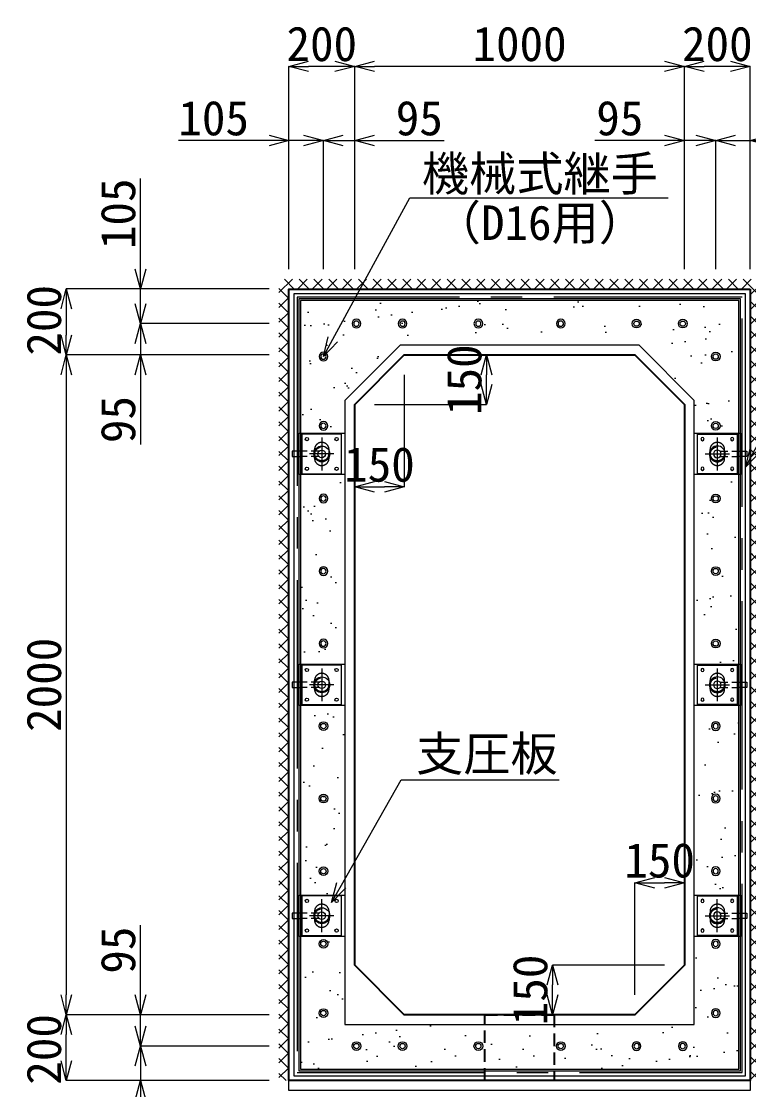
# Model space of a CAD drawing. Header units: millimetres. Extents: x 0 to 25230, y 0 to 17820.
# Drawn here: x 12638 to 14844, y 11462 to 14700 of the extents above; entities that cross this region are included whole.
import ezdxf
from ezdxf import colors
from ezdxf.entities.mleader import LeaderData, LeaderLine
from ezdxf.math import Vec2, Vec3

# ---------------------------------------------------------------- set-up
doc = ezdxf.new("R2010")
doc.units = ezdxf.units.MM
doc.header["$LTSCALE"] = 30
doc.header["$PDMODE"] = 3
doc.header["$PDSIZE"] = -2
doc.linetypes.add('CENTER2', pattern=[28.575, 19.05, -3.175, 3.175, -3.175])
doc.linetypes.add('HIDDEN2', pattern=[4.7625, 3.175, -1.5875])
for name, color, linetype, lineweight in [('0中心線', 7, 'CENTER2', 5), ('0寸法', 7, 'Continuous', 5), ('0文字', 41, 'Continuous', 5), ('1Pca-BOX', 3, 'Continuous', 25), ('1グラウトホール', 1, 'HIDDEN2', 25), ('1シース・トランペットシース', 4, 'HIDDEN2', 13), ('1打継ぎ処理', 8, 'Continuous', 9), ('2裏込充填工', 6, 'Continuous', 13), ('3PC定着具', 150, 'Continuous', 13), ('3ブチルゴム等', 173, 'Continuous', 13), ('3機械式継手', 220, 'Continuous', 13)]:
    doc.layers.add(name, color=color, linetype=linetype, lineweight=lineweight)
doc.styles.add('寸法文字', font='MS Gothic.ttf')
doc.dimstyles.new('1／30', dxfattribs={"dimscale": 30, "dimtxt": 3.5, "dimasz": 2, "dimexe": 0, "dimexo": 2, "dimgap": 0.5, "dimtad": 1, "dimdec": 0, "dimzin": 1, "dimdsep": 46, "dimtxsty": '寸法文字', "dimblk": 'OPEN30', "dimcen": 2.5, "dimclrd": 256, "dimclre": 256, "dimclrt": 256, "dimadec": 0, "dimazin": 0, "dimtfac": 1, "dimtdec": 0, "dimtmove": 0, "dimatfit": 3, "dimldrblk": 'OPEN30', "dimfxl": 1, "dimlwd": -1, "dimlwe": -1, "dimarcsym": 0})
pattern_1 = [(45, (-2e-12, -7533.78), (-22.45064, 22.45064), []), (135, (-2e-12, -7533.78), (-22.45064, -22.45064), [])]

# ---------------------------------------------------------------- blocks, each defined once
blk = doc.blocks.new('支圧板φ19.3')
at = {"layer": '3PC定着具', "linetype": 'HIDDEN2', "ltscale": 0.25}
for p, q in [((-8, 8.3), (-8, 60)), ((8, 8.3), (8, 60))]:
    blk.add_line(p, q, dxfattribs=at)
at = {"layer": '3PC定着具'}
blk.add_lwpolyline([(8, 60), (8, 90), (-8, 90), (-8, 60)], dxfattribs=at)
blk.add_lwpolyline([(60, -60), (60, 60), (-60, 60), (-60, -60)], close=True, dxfattribs=at)
for centre, radius in [((-45, 45), 5), ((45, 45), 5), ((0, 0), 24), ((0, 0), 11.5), ((-45, -45), 5), ((45, -45), 5)]:
    blk.add_circle(centre, radius, dxfattribs=at)
blk = doc.blocks.new('*U31')
at = {"layer": '3機械式継手', "ltscale": 0.8}
for radius in [13.2, 8]:
    blk.add_circle((0, 0), radius, dxfattribs=at)
blk = doc.blocks.new('_Open30')
at = {"color": 0, "linetype": 'ByBlock', "lineweight": -2}
for p, q in [((-1, 0.268), (0, 0)), ((0, 0), (-1, -0.268)), ((0, 0), (-1, 0))]:
    blk.add_line(p, q, dxfattribs=at)
blk = doc.blocks.new('*D32')
at = {"layer": '0寸法', "transparency": 16777216}
for p, q in [((13859.2, 13688.9), (14049.2, 13688.9)), ((14049.2, 13598.9), (14049.2, 13628.9)), ((13709.2, 13538.9), (14049.2, 13538.9))]:
    blk.add_line(p, q, dxfattribs=at)
at = {"layer": 'Defpoints', "color": 0, "transparency": 16777216}
for p in [(13799.2, 13688.9), (14049.2, 13688.9), (13649.2, 13538.9)]:
    blk.add_point(p, dxfattribs=at)
at = {"layer": '0寸法', "transparency": 16777216, "xscale": 60, "yscale": 60, "zscale": 60}
for p, rotation in [((14049.2, 13688.9), 90), ((14049.2, 13538.9), 270)]:
    blk.add_blockref('_Open30', p, dxfattribs=dict(at, rotation=rotation))
at = {"layer": '0寸法', "transparency": 16777216, "insert": (13981.7, 13613.9), "char_height": 105, "attachment_point": 5, "rotation": 90, "style": '寸法文字'}
blk.add_mtext('150', dxfattribs=at)
blk = doc.blocks.new('*D33')
at = {"layer": '0寸法', "transparency": 16777216}
for p, q in [((13799.2, 13628.9), (13799.2, 13288.9)), ((13649.2, 13478.9), (13649.2, 13288.9)), ((13709.2, 13288.9), (13739.2, 13288.9))]:
    blk.add_line(p, q, dxfattribs=at)
at = {"layer": 'Defpoints', "color": 0, "transparency": 16777216}
for p in [(13799.2, 13688.9), (13649.2, 13538.9), (13799.2, 13288.9)]:
    blk.add_point(p, dxfattribs=at)
at = {"layer": '0寸法', "transparency": 16777216, "xscale": 60, "yscale": 60, "zscale": 60, "rotation": 180}
blk.add_blockref('_Open30', (13649.2, 13288.9), dxfattribs=at)
at = {"layer": '0寸法', "transparency": 16777216, "xscale": 60, "yscale": 60, "zscale": 60}
blk.add_blockref('_Open30', (13799.2, 13288.9), dxfattribs=at)
at = {"layer": '0寸法', "transparency": 16777216, "insert": (13724.2, 13356.4), "char_height": 105, "attachment_point": 5, "style": '寸法文字'}
blk.add_mtext('150', dxfattribs=at)
blk = doc.blocks.new('*D34')
at = {"layer": '0寸法', "transparency": 16777216}
for p, q in [((14499.2, 11748.9), (14499.2, 12088.9)), ((14559.2, 12088.9), (14589.2, 12088.9)), ((14649.2, 11898.9), (14649.2, 12088.9))]:
    blk.add_line(p, q, dxfattribs=at)
at = {"layer": 'Defpoints', "color": 0, "transparency": 16777216}
for p in [(14649.2, 12088.9), (14649.2, 11838.9), (14499.2, 11688.9)]:
    blk.add_point(p, dxfattribs=at)
at = {"layer": '0寸法', "transparency": 16777216, "xscale": 60, "yscale": 60, "zscale": 60, "rotation": 180}
blk.add_blockref('_Open30', (14499.2, 12088.9), dxfattribs=at)
at = {"layer": '0寸法', "transparency": 16777216, "xscale": 60, "yscale": 60, "zscale": 60}
blk.add_blockref('_Open30', (14649.2, 12088.9), dxfattribs=at)
at = {"layer": '0寸法', "transparency": 16777216, "insert": (14574.2, 12156.4), "char_height": 105, "attachment_point": 5, "style": '寸法文字'}
blk.add_mtext('150', dxfattribs=at)
blk = doc.blocks.new('*D35')
at = {"layer": '0寸法', "transparency": 16777216}
for p, q in [((14589.2, 11838.9), (14249.2, 11838.9)), ((14249.2, 11748.9), (14249.2, 11778.9)), ((14439.2, 11688.9), (14249.2, 11688.9))]:
    blk.add_line(p, q, dxfattribs=at)
at = {"layer": 'Defpoints', "color": 0, "transparency": 16777216}
for p in [(14249.2, 11838.9), (14649.2, 11838.9), (14499.2, 11688.9)]:
    blk.add_point(p, dxfattribs=at)
at = {"layer": '0寸法', "transparency": 16777216, "xscale": 60, "yscale": 60, "zscale": 60}
for p, rotation in [((14249.2, 11838.9), 90), ((14249.2, 11688.9), 270)]:
    blk.add_blockref('_Open30', p, dxfattribs=dict(at, rotation=rotation))
at = {"layer": '0寸法', "transparency": 16777216, "insert": (14181.7, 11763.9), "char_height": 105, "attachment_point": 5, "rotation": 90, "style": '寸法文字'}
blk.add_mtext('150', dxfattribs=at)
blk = doc.blocks.new('*D36')
at = {"layer": '0寸法', "transparency": 16777216}
for p, q in [((13649.2, 13948.9), (13649.2, 14563.9)), ((14589.2, 14563.9), (13709.2, 14563.9)), ((14649.2, 13948.9), (14649.2, 14563.9))]:
    blk.add_line(p, q, dxfattribs=at)
at = {"layer": 'Defpoints', "color": 0, "transparency": 16777216}
for p in [(13649.2, 14563.9), (13649.2, 13888.9), (14649.2, 13888.9)]:
    blk.add_point(p, dxfattribs=at)
at = {"layer": '0寸法', "transparency": 16777216, "xscale": 60, "yscale": 60, "zscale": 60, "rotation": 180}
blk.add_blockref('_Open30', (13649.2, 14563.9), dxfattribs=at)
at = {"layer": '0寸法', "transparency": 16777216, "xscale": 60, "yscale": 60, "zscale": 60}
blk.add_blockref('_Open30', (14649.2, 14563.9), dxfattribs=at)
at = {"layer": '0寸法', "transparency": 16777216, "insert": (14149.2, 14631.4), "char_height": 105, "attachment_point": 5, "style": '寸法文字'}
blk.add_mtext('1000', dxfattribs=at)
blk = doc.blocks.new('*D37')
at = {"layer": '0寸法', "transparency": 16777216}
for p, q in [((13449.2, 13948.9), (13449.2, 14563.9)), ((13589.2, 14563.9), (13509.2, 14563.9)), ((13649.2, 13948.9), (13649.2, 14563.9))]:
    blk.add_line(p, q, dxfattribs=at)
at = {"layer": 'Defpoints', "color": 0, "transparency": 16777216}
for p in [(13449.2, 14563.9), (13449.2, 13888.9), (13649.2, 13888.9)]:
    blk.add_point(p, dxfattribs=at)
at = {"layer": '0寸法', "transparency": 16777216, "xscale": 60, "yscale": 60, "zscale": 60, "rotation": 180}
blk.add_blockref('_Open30', (13449.2, 14563.9), dxfattribs=at)
at = {"layer": '0寸法', "transparency": 16777216, "xscale": 60, "yscale": 60, "zscale": 60}
blk.add_blockref('_Open30', (13649.2, 14563.9), dxfattribs=at)
at = {"layer": '0寸法', "transparency": 16777216, "insert": (13549.2, 14631.4), "char_height": 105, "attachment_point": 5, "style": '寸法文字'}
blk.add_mtext('200', dxfattribs=at)
blk = doc.blocks.new('*D38')
at = {"layer": '0寸法', "transparency": 16777216}
for p, q in [((13389.2, 14338.9), (13114.5, 14338.9)), ((13449.2, 13948.9), (13449.2, 14338.9)), ((13554.2, 14338.9), (13449.2, 14338.9)), ((13554.2, 13948.9), (13554.2, 14338.9)), ((13614.2, 14338.9), (13674.2, 14338.9))]:
    blk.add_line(p, q, dxfattribs=at)
at = {"layer": 'Defpoints', "color": 0, "transparency": 16777216}
for p in [(13554.2, 14338.9), (13449.2, 13888.9), (13554.2, 13888.9)]:
    blk.add_point(p, dxfattribs=at)
at = {"layer": '0寸法', "transparency": 16777216, "xscale": 60, "yscale": 60, "zscale": 60}
blk.add_blockref('_Open30', (13449.2, 14338.9), dxfattribs=at)
at = {"layer": '0寸法', "transparency": 16777216, "xscale": 60, "yscale": 60, "zscale": 60, "rotation": 180}
blk.add_blockref('_Open30', (13554.2, 14338.9), dxfattribs=at)
at = {"layer": '0寸法', "transparency": 16777216, "insert": (13221.2, 14406.4), "char_height": 105, "attachment_point": 5, "style": '寸法文字'}
blk.add_mtext('105', dxfattribs=at)
blk = doc.blocks.new('*D39')
at = {"layer": '0寸法', "transparency": 16777216}
for p, q in [((13494.2, 14338.9), (13434.2, 14338.9)), ((13554.2, 13948.9), (13554.2, 14338.9)), ((13554.2, 14338.9), (13649.2, 14338.9)), ((13649.2, 13948.9), (13649.2, 14338.9)), ((13709.2, 14338.9), (13920.7, 14338.9))]:
    blk.add_line(p, q, dxfattribs=at)
at = {"layer": 'Defpoints', "color": 0, "transparency": 16777216}
for p in [(13649.2, 14338.9), (13554.2, 13888.9), (13649.2, 13888.9)]:
    blk.add_point(p, dxfattribs=at)
at = {"layer": '0寸法', "transparency": 16777216, "xscale": 60, "yscale": 60, "zscale": 60}
blk.add_blockref('_Open30', (13554.2, 14338.9), dxfattribs=at)
at = {"layer": '0寸法', "transparency": 16777216, "xscale": 60, "yscale": 60, "zscale": 60, "rotation": 180}
blk.add_blockref('_Open30', (13649.2, 14338.9), dxfattribs=at)
at = {"layer": '0寸法', "transparency": 16777216, "insert": (13845, 14406.4), "char_height": 105, "attachment_point": 5, "style": '寸法文字'}
blk.add_mtext('95', dxfattribs=at)
blk = doc.blocks.new('*D40')
at = {"layer": '0寸法', "transparency": 16777216}
for p, q in [((14649.2, 13948.9), (14649.2, 14563.9)), ((14789.2, 14563.9), (14709.2, 14563.9)), ((14849.2, 13948.9), (14849.2, 14563.9))]:
    blk.add_line(p, q, dxfattribs=at)
at = {"layer": 'Defpoints', "color": 0, "transparency": 16777216}
for p in [(14649.2, 14563.9), (14649.2, 13888.9), (14849.2, 13888.9)]:
    blk.add_point(p, dxfattribs=at)
at = {"layer": '0寸法', "transparency": 16777216, "xscale": 60, "yscale": 60, "zscale": 60, "rotation": 180}
blk.add_blockref('_Open30', (14649.2, 14563.9), dxfattribs=at)
at = {"layer": '0寸法', "transparency": 16777216, "xscale": 60, "yscale": 60, "zscale": 60}
blk.add_blockref('_Open30', (14849.2, 14563.9), dxfattribs=at)
at = {"layer": '0寸法', "transparency": 16777216, "insert": (14749.2, 14631.4), "char_height": 105, "attachment_point": 5, "style": '寸法文字'}
blk.add_mtext('200', dxfattribs=at)
blk = doc.blocks.new('*D41')
at = {"layer": '0寸法', "transparency": 16777216}
for p, q in [((14684.2, 14338.9), (14624.2, 14338.9)), ((14744.2, 13948.9), (14744.2, 14338.9)), ((14744.2, 14338.9), (14849.2, 14338.9)), ((14849.2, 13948.9), (14849.2, 14338.9)), ((14909.2, 14338.9), (15183.9, 14338.9))]:
    blk.add_line(p, q, dxfattribs=at)
at = {"layer": 'Defpoints', "color": 0, "transparency": 16777216}
for p in [(14744.2, 14338.9), (14744.2, 13888.9), (14849.2, 13888.9)]:
    blk.add_point(p, dxfattribs=at)
at = {"layer": '0寸法', "transparency": 16777216, "xscale": 60, "yscale": 60, "zscale": 60}
blk.add_blockref('_Open30', (14744.2, 14338.9), dxfattribs=at)
at = {"layer": '0寸法', "transparency": 16777216, "xscale": 60, "yscale": 60, "zscale": 60, "rotation": 180}
blk.add_blockref('_Open30', (14849.2, 14338.9), dxfattribs=at)
at = {"layer": '0寸法', "transparency": 16777216, "insert": (15077.2, 14406.4), "char_height": 105, "attachment_point": 5, "style": '寸法文字'}
blk.add_mtext('105', dxfattribs=at)
blk = doc.blocks.new('*D42')
at = {"layer": '0寸法', "transparency": 16777216}
for p, q in [((14589.2, 14338.9), (14377.7, 14338.9)), ((14649.2, 13948.9), (14649.2, 14338.9)), ((14744.2, 14338.9), (14649.2, 14338.9)), ((14744.2, 13948.9), (14744.2, 14338.9)), ((14804.2, 14338.9), (14864.2, 14338.9))]:
    blk.add_line(p, q, dxfattribs=at)
at = {"layer": 'Defpoints', "color": 0, "transparency": 16777216}
for p in [(14649.2, 14338.9), (14649.2, 13888.9), (14744.2, 13888.9)]:
    blk.add_point(p, dxfattribs=at)
at = {"layer": '0寸法', "transparency": 16777216, "xscale": 60, "yscale": 60, "zscale": 60}
blk.add_blockref('_Open30', (14649.2, 14338.9), dxfattribs=at)
at = {"layer": '0寸法', "transparency": 16777216, "xscale": 60, "yscale": 60, "zscale": 60, "rotation": 180}
blk.add_blockref('_Open30', (14744.2, 14338.9), dxfattribs=at)
at = {"layer": '0寸法', "transparency": 16777216, "insert": (14453.4, 14406.4), "char_height": 105, "attachment_point": 5, "style": '寸法文字'}
blk.add_mtext('95', dxfattribs=at)
blk = doc.blocks.new('*D43')
at = {"layer": '0寸法', "transparency": 16777216}
for p, q in [((13389.2, 13888.9), (12774.2, 13888.9)), ((12774.2, 13828.9), (12774.2, 13748.9)), ((13389.2, 13688.9), (12774.2, 13688.9))]:
    blk.add_line(p, q, dxfattribs=at)
at = {"layer": 'Defpoints', "color": 0, "transparency": 16777216}
for p in [(13449.2, 13888.9), (12774.2, 13688.9), (13449.2, 13688.9)]:
    blk.add_point(p, dxfattribs=at)
at = {"layer": '0寸法', "transparency": 16777216, "xscale": 60, "yscale": 60, "zscale": 60}
for p, rotation in [((12774.2, 13888.9), 90), ((12774.2, 13688.9), 270)]:
    blk.add_blockref('_Open30', p, dxfattribs=dict(at, rotation=rotation))
at = {"layer": '0寸法', "transparency": 16777216, "insert": (12706.7, 13794), "char_height": 105, "attachment_point": 5, "rotation": 90, "style": '寸法文字'}
blk.add_mtext('200', dxfattribs=at)
blk = doc.blocks.new('*D44')
at = {"layer": '0寸法', "transparency": 16777216}
for p, q in [((13389.2, 13688.9), (12774.2, 13688.9)), ((12774.2, 13628.9), (12774.2, 11748.9)), ((13389.2, 11688.9), (12774.2, 11688.9))]:
    blk.add_line(p, q, dxfattribs=at)
at = {"layer": 'Defpoints', "color": 0, "transparency": 16777216}
for p in [(13449.2, 13688.9), (12774.2, 11688.9), (13449.2, 11688.9)]:
    blk.add_point(p, dxfattribs=at)
at = {"layer": '0寸法', "transparency": 16777216, "xscale": 60, "yscale": 60, "zscale": 60}
for p, rotation in [((12774.2, 13688.9), 90), ((12774.2, 11688.9), 270)]:
    blk.add_blockref('_Open30', p, dxfattribs=dict(at, rotation=rotation))
at = {"layer": '0寸法', "transparency": 16777216, "insert": (12706.7, 12688.9), "char_height": 105, "attachment_point": 5, "rotation": 90, "style": '寸法文字'}
blk.add_mtext('2000', dxfattribs=at)
blk = doc.blocks.new('*D45')
at = {"layer": '0寸法', "transparency": 16777216}
for p, q in [((12999.2, 13948.9), (12999.2, 14223.5)), ((13389.2, 13888.9), (12999.2, 13888.9)), ((12999.2, 13783.9), (12999.2, 13888.9)), ((13389.2, 13783.9), (12999.2, 13783.9)), ((12999.2, 13723.9), (12999.2, 13663.9))]:
    blk.add_line(p, q, dxfattribs=at)
at = {"layer": 'Defpoints', "color": 0, "transparency": 16777216}
for p in [(13449.2, 13888.9), (12999.2, 13783.9), (13449.2, 13783.9)]:
    blk.add_point(p, dxfattribs=at)
at = {"layer": '0寸法', "transparency": 16777216, "xscale": 60, "yscale": 60, "zscale": 60}
for p, rotation in [((12999.2, 13888.9), 270), ((12999.2, 13783.9), 90)]:
    blk.add_blockref('_Open30', p, dxfattribs=dict(at, rotation=rotation))
at = {"layer": '0寸法', "transparency": 16777216, "insert": (12931.7, 14116.9), "char_height": 105, "attachment_point": 5, "rotation": 90, "style": '寸法文字'}
blk.add_mtext('105', dxfattribs=at)
blk = doc.blocks.new('*D46')
at = {"layer": '0寸法', "transparency": 16777216}
for p, q in [((12999.2, 13843.9), (12999.2, 13903.9)), ((13389.2, 13783.9), (12999.2, 13783.9)), ((12999.2, 13783.9), (12999.2, 13688.9)), ((13389.2, 13688.9), (12999.2, 13688.9)), ((12999.2, 13628.9), (12999.2, 13417.3))]:
    blk.add_line(p, q, dxfattribs=at)
at = {"layer": 'Defpoints', "color": 0, "transparency": 16777216}
for p in [(13449.2, 13783.9), (12999.2, 13688.9), (13449.2, 13688.9)]:
    blk.add_point(p, dxfattribs=at)
at = {"layer": '0寸法', "transparency": 16777216, "xscale": 60, "yscale": 60, "zscale": 60}
for p, rotation in [((12999.2, 13783.9), 270), ((12999.2, 13688.9), 90)]:
    blk.add_blockref('_Open30', p, dxfattribs=dict(at, rotation=rotation))
at = {"layer": '0寸法', "transparency": 16777216, "insert": (12931.7, 13493.1), "char_height": 105, "attachment_point": 5, "rotation": 90, "style": '寸法文字'}
blk.add_mtext('95', dxfattribs=at)
blk = doc.blocks.new('*D47')
at = {"layer": '0寸法', "transparency": 16777216}
for p, q in [((13389.2, 11688.9), (12774.2, 11688.9)), ((12774.2, 11548.9), (12774.2, 11628.9)), ((13389.2, 11488.9), (12774.2, 11488.9))]:
    blk.add_line(p, q, dxfattribs=at)
at = {"layer": 'Defpoints', "color": 0, "transparency": 16777216}
for p in [(12774.2, 11688.9), (13449.2, 11688.9), (13449.2, 11488.9)]:
    blk.add_point(p, dxfattribs=at)
at = {"layer": '0寸法', "transparency": 16777216, "xscale": 60, "yscale": 60, "zscale": 60}
for p, rotation in [((12774.2, 11688.9), 90), ((12774.2, 11488.9), 270)]:
    blk.add_blockref('_Open30', p, dxfattribs=dict(at, rotation=rotation))
at = {"layer": '0寸法', "transparency": 16777216, "insert": (12706.7, 11583.7), "char_height": 105, "attachment_point": 5, "rotation": 90, "style": '寸法文字'}
blk.add_mtext('200', dxfattribs=at)
blk = doc.blocks.new('*D48')
at = {"layer": '0寸法', "transparency": 16777216}
for p, q in [((12999.2, 11653.9), (12999.2, 11713.9)), ((13389.2, 11593.9), (12999.2, 11593.9)), ((12999.2, 11593.9), (12999.2, 11488.9)), ((13389.2, 11488.9), (12999.2, 11488.9)), ((12999.2, 11428.9), (12999.2, 11154.2))]:
    blk.add_line(p, q, dxfattribs=at)
at = {"layer": 'Defpoints', "color": 0, "transparency": 16777216}
for p in [(12999.2, 11593.9), (13449.2, 11593.9), (13449.2, 11488.9)]:
    blk.add_point(p, dxfattribs=at)
at = {"layer": '0寸法', "transparency": 16777216, "xscale": 60, "yscale": 60, "zscale": 60}
for p, rotation in [((12999.2, 11593.9), 270), ((12999.2, 11488.9), 90)]:
    blk.add_blockref('_Open30', p, dxfattribs=dict(at, rotation=rotation))
at = {"layer": '0寸法', "transparency": 16777216, "insert": (12931.7, 11260.8), "char_height": 105, "attachment_point": 5, "rotation": 90, "style": '寸法文字'}
blk.add_mtext('105', dxfattribs=at)
blk = doc.blocks.new('*D49')
at = {"layer": '0寸法', "transparency": 16777216}
for p, q in [((12999.2, 11748.9), (12999.2, 11960.4)), ((13389.2, 11688.9), (12999.2, 11688.9)), ((12999.2, 11593.9), (12999.2, 11688.9)), ((13389.2, 11593.9), (12999.2, 11593.9)), ((12999.2, 11533.9), (12999.2, 11473.9))]:
    blk.add_line(p, q, dxfattribs=at)
at = {"layer": 'Defpoints', "color": 0, "transparency": 16777216}
for p in [(12999.2, 11688.9), (13449.2, 11688.9), (13449.2, 11593.9)]:
    blk.add_point(p, dxfattribs=at)
at = {"layer": '0寸法', "transparency": 16777216, "xscale": 60, "yscale": 60, "zscale": 60}
for p, rotation in [((12999.2, 11688.9), 270), ((12999.2, 11593.9), 90)]:
    blk.add_blockref('_Open30', p, dxfattribs=dict(at, rotation=rotation))
at = {"layer": '0寸法', "transparency": 16777216, "insert": (12931.7, 11884.6), "char_height": 105, "attachment_point": 5, "rotation": 90, "style": '寸法文字'}
blk.add_mtext('95', dxfattribs=at)

msp = doc.modelspace()

# ---------------------------------------------------------------- hatches: boundary and pattern name
at = {"layer": '1打継ぎ処理', "ltscale": 30}
h = msp.add_hatch(dxfattribs=at)
h.set_pattern_fill('ANSI37', color=256, scale=10)
h.set_pattern_definition(pattern_1)
h.paths.add_polyline_path([(14879.2, 13918.86), (13734.5, 13918.86), (13716.66, 13888.86), (14849.2, 13888.86), (14849.2, 13071), (14863.44, 13096.51), (14879.2, 13124.76)], flags=17)
h.paths.add_polyline_path([(13734.5, 13918.86), (13419.2, 13918.86), (13419.2, 11488.86), (13449.2, 11488.86), (13449.2, 13888.86), (13716.66, 13888.86)])
h.paths.add_polyline_path([(14879.2, 13918.86), (13734.5, 13918.86), (13716.66, 13888.86), (14849.2, 13888.86), (14849.2, 13071), (14849.2, 11488.86), (14879.2, 11488.86)])
h = msp.add_hatch(dxfattribs=at)
h.set_pattern_fill('ANSI37', color=256, scale=10)
h.set_pattern_definition(pattern_1)
h.paths.add_polyline_path([(14879.2, 13918.86), (13734.5, 13918.86), (13716.66, 13888.86), (14849.2, 13888.86), (14849.2, 13071), (14863.44, 13096.51), (14879.2, 13124.76)])
h = msp.add_hatch(dxfattribs=at)
h.set_pattern_fill('AR-SAND', color=256, scale=3, style=0)
h.set_pattern_definition([(37.5, (-2e-12, -7533.78), (-4.8001, 146.82397), [0, -115.824, 0, -129.54, 0, -123.825]), (7.5, (-2e-12, -7533.78), (134.857, 215.0475), [0, -62.484, 0, -104.394, 0, -40.005]), (327.5, (-93.73, -7533.78), (237.2977, 0.43116), [0, -38.1, 0, -137.16, 0, -179.07]), (317.5, (-93.73, -7533.78), (229.067, 66.8788), [0, -19.05, 0, -89.916, 0, -102.87])])
h.paths.add_polyline_path([(14814.2, 13853.86), (13484.2, 13853.86), (13484.2, 13451.36), (13619.2, 13451.36), (13619.2, 13551.28), (13786.78, 13718.86), (14511.63, 13718.86), (14679.2, 13551.28), (14679.2, 13451.36), (14814.2, 13451.36)])
h.paths.add_polyline_path([(14730.95, 13683.86, -1), (14757.45, 13683.86, -1)], flags=16)
h.paths.add_polyline_path([(14736.2, 13683.86, -1), (14752.2, 13683.86, -1)], flags=0)
h.paths.add_polyline_path([(14630.95, 13783.86, -1), (14657.45, 13783.86, -1)], flags=16)
h.paths.add_polyline_path([(14636.2, 13783.86, -1), (14652.2, 13783.86, -1)], flags=0)
h.paths.add_polyline_path([(14757.45, 13473.86, -1), (14730.95, 13473.86, -1)], flags=16)
h.paths.add_polyline_path([(14752.2, 13473.86, -1), (14736.2, 13473.86, -1)], flags=0)
h.paths.add_polyline_path([(14490.95, 13783.86, -1), (14517.45, 13783.86, -1)], flags=16)
h.paths.add_polyline_path([(14496.2, 13783.86, -1), (14512.2, 13783.86, -1)], flags=0)
h.paths.add_polyline_path([(14260.95, 13783.86, -1), (14287.45, 13783.86, -1)], flags=16)
h.paths.add_polyline_path([(14266.2, 13783.86, -1), (14282.2, 13783.86, -1)], flags=0)
h.paths.add_polyline_path([(14010.95, 13783.86, -1), (14037.45, 13783.86, -1)], flags=16)
h.paths.add_polyline_path([(14016.2, 13783.86, -1), (14032.2, 13783.86, -1)], flags=0)
h.paths.add_polyline_path([(13780.95, 13783.86, -1), (13807.45, 13783.86, -1)], flags=16)
h.paths.add_polyline_path([(13786.2, 13783.86, -1), (13802.2, 13783.86, -1)], flags=0)
h.paths.add_polyline_path([(13640.95, 13783.86, -1), (13667.45, 13783.86, -1)], flags=16)
h.paths.add_polyline_path([(13646.2, 13783.86, -1), (13662.2, 13783.86, -1)], flags=0)
h.paths.add_polyline_path([(13540.95, 13683.86, -1), (13567.45, 13683.86, -1)], flags=16)
h.paths.add_polyline_path([(13546.2, 13683.86, -1), (13562.2, 13683.86, -1)], flags=0)
h.paths.add_polyline_path([(13567.45, 13473.86, -1), (13540.95, 13473.86, -1)], flags=16)
h.paths.add_polyline_path([(13546.2, 13473.86, -1), (13562.2, 13473.86, -1)], flags=0)
h.paths.add_polyline_path([(14814.2, 13326.36), (14679.2, 13326.36), (14679.2, 12751.36), (14814.2, 12751.36)])
h.paths.add_polyline_path([(14730.95, 13253.86, -1), (14757.45, 13253.86, -1)], flags=16)
h.paths.add_polyline_path([(14736.2, 13253.86, -1), (14752.2, 13253.86, -1)], flags=0)
h.paths.add_polyline_path([(14757.45, 13033.86, -1), (14730.95, 13033.86, -1)], flags=16)
h.paths.add_polyline_path([(14752.2, 13033.86, -1), (14736.2, 13033.86, -1)], flags=0)
h.paths.add_polyline_path([(14757.45, 12813.86, -1), (14730.95, 12813.86, -1)], flags=16)
h.paths.add_polyline_path([(14752.2, 12813.86, -1), (14736.2, 12813.86, -1)], flags=0)
h.paths.add_polyline_path([(13619.2, 13326.36), (13484.2, 13326.36), (13484.2, 12751.36), (13619.2, 12751.36)])
h.paths.add_polyline_path([(13567.45, 13033.86, -1), (13540.95, 13033.86, -1)], flags=16)
h.paths.add_polyline_path([(13562.2, 13033.86, -1), (13546.2, 13033.86, -1)], flags=0)
h.paths.add_polyline_path([(13540.95, 13253.86, -1), (13567.45, 13253.86, -1)], flags=16)
h.paths.add_polyline_path([(13546.2, 13253.86, -1), (13562.2, 13253.86, -1)], flags=0)
h.paths.add_polyline_path([(13567.45, 12813.86, -1), (13540.95, 12813.86, -1)], flags=16)
h.paths.add_polyline_path([(13562.2, 12813.86, -1), (13546.2, 12813.86, -1)], flags=0)
h.paths.add_polyline_path([(13619.2, 12626.36), (13484.2, 12626.36), (13484.2, 12051.36), (13619.2, 12051.36)])
h.paths.add_polyline_path([(13540.95, 12563.86, -1), (13567.45, 12563.86, -1)], flags=16)
h.paths.add_polyline_path([(13546.2, 12563.86, -1), (13562.2, 12563.86, -1)], flags=0)
h.paths.add_polyline_path([(13567.45, 12343.86, -1), (13540.95, 12343.86, -1)], flags=16)
h.paths.add_polyline_path([(13562.2, 12343.86, -1), (13546.2, 12343.86, -1)], flags=0)
h.paths.add_polyline_path([(13567.45, 12123.86, -1), (13540.95, 12123.86, -1)], flags=16)
h.paths.add_polyline_path([(13562.2, 12123.86, -1), (13546.2, 12123.86, -1)], flags=0)
h.paths.add_polyline_path([(14814.2, 12626.36), (14679.2, 12626.36), (14679.2, 12051.36), (14814.2, 12051.36)])
h.paths.add_polyline_path([(14757.45, 12343.86, -1), (14730.95, 12343.86, -1)], flags=16)
h.paths.add_polyline_path([(14752.2, 12343.86, -1), (14736.2, 12343.86, -1)], flags=0)
h.paths.add_polyline_path([(14730.95, 12563.86, -1), (14757.45, 12563.86, -1)], flags=16)
h.paths.add_polyline_path([(14736.2, 12563.86, -1), (14752.2, 12563.86, -1)], flags=0)
h.paths.add_polyline_path([(14757.45, 12123.86, -1), (14730.95, 12123.86, -1)], flags=16)
h.paths.add_polyline_path([(14752.2, 12123.86, -1), (14736.2, 12123.86, -1)], flags=0)
h.paths.add_polyline_path([(14814.2, 11926.36), (14679.2, 11926.36), (14679.2, 11658.86), (13619.2, 11658.86), (13619.2, 11926.36), (13484.2, 11926.36), (13484.2, 11523.86), (14814.2, 11523.86)])
h.paths.add_polyline_path([(14730.95, 11903.86, -1), (14757.45, 11903.86, -1)], flags=16)
h.paths.add_polyline_path([(14736.2, 11903.86, -1), (14752.2, 11903.86, -1)], flags=0)
h.paths.add_polyline_path([(14757.45, 11693.86, -1), (14730.95, 11693.86, -1)], flags=16)
h.paths.add_polyline_path([(14752.2, 11693.86, -1), (14736.2, 11693.86, -1)], flags=0)
h.paths.add_polyline_path([(14657.45, 11593.86, -1), (14630.95, 11593.86, -1)], flags=16)
h.paths.add_polyline_path([(14652.2, 11593.86, -1), (14636.2, 11593.86, -1)], flags=0)
h.paths.add_polyline_path([(14517.45, 11593.86, -1), (14490.95, 11593.86, -1)], flags=16)
h.paths.add_polyline_path([(14512.2, 11593.86, -1), (14496.2, 11593.86, -1)], flags=0)
h.paths.add_polyline_path([(14287.45, 11593.86, -1), (14260.95, 11593.86, -1)], flags=16)
h.paths.add_polyline_path([(14282.2, 11593.86, -1), (14266.2, 11593.86, -1)], flags=0)
h.paths.add_polyline_path([(14037.45, 11593.86, -1), (14010.95, 11593.86, -1)], flags=16)
h.paths.add_polyline_path([(14032.2, 11593.86, -1), (14016.2, 11593.86, -1)], flags=0)
h.paths.add_polyline_path([(13807.45, 11593.86, -1), (13780.95, 11593.86, -1)], flags=16)
h.paths.add_polyline_path([(13802.2, 11593.86, -1), (13786.2, 11593.86, -1)], flags=0)
h.paths.add_polyline_path([(13667.45, 11593.86, -1), (13640.95, 11593.86, -1)], flags=16)
h.paths.add_polyline_path([(13662.2, 11593.86, -1), (13646.2, 11593.86, -1)], flags=0)
h.paths.add_polyline_path([(13540.95, 11903.86, -1), (13567.45, 11903.86, -1)], flags=16)
h.paths.add_polyline_path([(13540.95, 11693.86, -1), (13567.45, 11693.86, -1)], flags=16)
h.paths.add_polyline_path([(13546.2, 11903.86, -1), (13562.2, 11903.86, -1)], flags=0)
h.paths.add_polyline_path([(13546.2, 11693.86, -1), (13562.2, 11693.86, -1)], flags=0)

# ---------------------------------------------------------------- linework, layer by layer
at = {"layer": '0中心線', "lineweight": 9}
for p, q in [((13549.2, 13438.86), (13549.2, 13338.86)), ((14749.2, 13438.86), (14749.2, 13338.86)), ((13586.2, 13388.86), (13512.2, 13388.86)), ((14712.2, 13388.86), (14786.2, 13388.86)), ((13549.2, 12738.86), (13549.2, 12638.86)), ((14749.2, 12738.86), (14749.2, 12638.86)), ((13586.2, 12688.86), (13512.2, 12688.86)), ((14712.2, 12688.86), (14786.2, 12688.86)), ((13549.2, 11938.86), (13549.2, 12038.86)), ((14749.2, 11938.86), (14749.2, 12038.86)), ((13586.2, 11988.86), (13512.2, 11988.86)), ((14712.2, 11988.86), (14786.2, 11988.86))]:
    msp.add_line(p, q, dxfattribs=at)
at = {"layer": '0中心線'}
msp.add_lwpolyline([(13474.2, 11513.86), (14824.2, 11513.86), (14824.2, 13863.86), (13474.2, 13863.86)], close=True, dxfattribs=at)
at = {"layer": '1Pca-BOX'}
for points in [[(14849.2, 13888.86), (14849.2, 11488.86), (13449.2, 11488.86), (13449.2, 13888.86)], [(14649.2, 13538.86), (14649.2, 11838.86), (14499.2, 11688.86), (13799.2, 11688.86), (13649.2, 11838.86), (13649.2, 13538.86), (13799.2, 13688.86), (14499.2, 13688.86)]]:
    msp.add_lwpolyline(points, close=True, dxfattribs=at)
at = {"layer": '1グラウトホール', "ltscale": 0.4}
msp.add_lwpolyline([(14044.2, 11688.86), (14254.2, 11688.86), (14254.2, 11488.86), (14044.2, 11488.86)], close=True, dxfattribs=at)
at = {"layer": '1シース・トランペットシース', "lineweight": 9}
for p, q in [((13527.2, 13375.86), (13527.2, 13401.86)), ((13571.2, 13375.86), (13571.2, 13401.86)), ((14727.2, 13375.86), (14727.2, 13401.86)), ((14771.2, 13375.86), (14771.2, 13401.86)), ((13527.2, 12675.86), (13527.2, 12701.86)), ((13571.2, 12675.86), (13571.2, 12701.86)), ((14727.2, 12675.86), (14727.2, 12701.86)), ((14771.2, 12675.86), (14771.2, 12701.86)), ((13527.2, 12001.86), (13527.2, 11975.86)), ((13571.2, 12001.86), (13571.2, 11975.86)), ((14727.2, 12001.86), (14727.2, 11975.86)), ((14771.2, 12001.86), (14771.2, 11975.86))]:
    msp.add_line(p, q, dxfattribs=at)
for centre in [(13549.2, 13388.86), (14749.2, 13388.86), (13549.2, 12688.86), (14749.2, 12688.86), (13549.2, 11988.86), (14749.2, 11988.86)]:
    msp.add_circle(centre, 21, dxfattribs=at)
for centre, start, end in [((13549.2, 13401.86), 0, 180), ((14749.2, 13401.86), 0, 180), ((13549.2, 13375.86), 180, 0), ((14749.2, 13375.86), 180, 0), ((13549.2, 12701.86), 0, 180), ((14749.2, 12701.86), 0, 180), ((13549.2, 12675.86), 180, 0), ((14749.2, 12675.86), 180, 0), ((13549.2, 12001.86), 0, 180), ((14749.2, 12001.86), 0, 180), ((13549.2, 11975.86), 180, 0), ((14749.2, 11975.86), 180, 0)]:
    msp.add_arc(centre, 22, start, end, dxfattribs=at)
at = {"layer": '1打継ぎ処理'}
for points in [[(13479.2, 11518.86), (14819.2, 11518.86), (14819.2, 13858.86), (13479.2, 13858.86)], [(14679.2, 13551.28), (14511.63, 13718.86), (13786.78, 13718.86), (13619.2, 13551.28), (13619.2, 11658.86), (14679.2, 11658.86)], [(13479.2, 13451.36), (13619.2, 13451.36), (13619.2, 13326.36), (13479.2, 13326.36)], [(14679.2, 13451.36), (14819.2, 13451.36), (14819.2, 13326.36), (14679.2, 13326.36)], [(13479.2, 12751.36), (13619.2, 12751.36), (13619.2, 12626.36), (13479.2, 12626.36)], [(14679.2, 12751.36), (14819.2, 12751.36), (14819.2, 12626.36), (14679.2, 12626.36)], [(13479.2, 12051.36), (13619.2, 12051.36), (13619.2, 11926.36), (13479.2, 11926.36)], [(14679.2, 12051.36), (14819.2, 12051.36), (14819.2, 11926.36), (14679.2, 11926.36)]]:
    msp.add_lwpolyline(points, close=True, dxfattribs=at)
at = {"layer": '2裏込充填工'}
msp.add_lwpolyline([(13449.2, 11458.86), (13449.2, 11488.86), (14849.2, 11488.86), (14849.2, 11458.86)], close=True, dxfattribs=at)
at = {"layer": '3ブチルゴム等'}
for points in [[(13464.2, 11503.86), (14834.2, 11503.86), (14834.2, 13873.86), (13464.2, 13873.86)], [(13484.2, 11523.86), (14814.2, 11523.86), (14814.2, 13853.86), (13484.2, 13853.86)]]:
    msp.add_lwpolyline(points, close=True, dxfattribs=at)

# ---------------------------------------------------------------- block references
at = {"layer": '3PC定着具', "rotation": 90}
for p in [(13549.2, 13388.86), (13549.2, 12688.86), (13549.2, 11988.86)]:
    msp.add_blockref('支圧板φ19.3', p, dxfattribs=at)
at = {"layer": '3PC定着具', "xscale": -1, "rotation": 270}
for p in [(14749.2, 13388.86), (14749.2, 12688.86), (14749.2, 11988.86)]:
    msp.add_blockref('支圧板φ19.3', p, dxfattribs=at)
at = {"layer": '3機械式継手', "xscale": -1, "rotation": 180}
for p in [(13654.2, 13783.86), (13794.2, 13783.86), (14024.2, 13783.86), (14274.2, 13783.86), (13554.2, 13683.86), (13554.2, 13473.86), (13554.2, 13253.86), (13554.2, 13033.86), (13554.2, 12813.86)]:
    msp.add_blockref('*U31', p, dxfattribs=at)
at = {"layer": '3機械式継手', "rotation": 180}
for p in [(14504.2, 13783.86), (14644.2, 13783.86), (14744.2, 13683.86), (14744.2, 13473.86), (14744.2, 13253.86), (14744.2, 13033.86), (14744.2, 12813.86)]:
    msp.add_blockref('*U31', p, dxfattribs=at)
at = {"layer": '3機械式継手'}
for p in [(13554.2, 12563.86), (13554.2, 12343.86), (13554.2, 12123.86), (13554.2, 11903.86), (13554.2, 11693.86), (13654.2, 11593.86), (13794.2, 11593.86), (14024.2, 11593.86), (14274.2, 11593.86)]:
    msp.add_blockref('*U31', p, dxfattribs=at)
at = {"layer": '3機械式継手', "xscale": -1}
for p in [(14744.2, 12563.86), (14744.2, 12343.86), (14744.2, 12123.86), (14744.2, 11903.86), (14744.2, 11693.86), (14504.2, 11593.86), (14644.2, 11593.86)]:
    msp.add_blockref('*U31', p, dxfattribs=at)

# ---------------------------------------------------------------- dimensions: what is measured, and where the dimension line sits
at = {"layer": '0寸法'}
for base, p1, p2, picture, middle in [((13449.2, 14563.86), (13649.2, 13888.86), (13449.2, 13888.86), '*D37', (13549.2, 14563.86)), ((14649.2, 14563.86), (14849.2, 13888.86), (14649.2, 13888.86), '*D40', (14749.2, 14563.86)), ((13554.2, 14338.86), (13449.2, 13888.86), (13554.2, 13888.86), '*D38', (13221.2, 14338.86)), ((14744.2, 14338.86), (14849.2, 13888.86), (14744.2, 13888.86), '*D41', (15077.21, 14338.86)), ((13799.2, 13288.86), (13649.2, 13538.86), (13799.2, 13688.86), '*D33', (13724.2, 13288.86)), ((14649.2, 12088.86), (14499.2, 11688.86), (14649.2, 11838.86), '*D34', (14574.2, 12088.86))]:
    dim = msp.add_linear_dim(base=base, p1=p1, p2=p2, dimstyle='1／30', dxfattribs=at)
    dim.commit()
    dim.dimension.update_dxf_attribs({"geometry": picture, "text_midpoint": middle, "dimtype": 160})
for base, p1, p2, picture, middle in [((13649.2, 14563.86), (14649.2, 13888.86), (13649.2, 13888.86), '*D36', (14149.2, 14631.36)), ((13649.2, 14338.86), (13554.2, 13888.86), (13649.2, 13888.86), '*D39', (13844.97, 14406.36)), ((14649.2, 14338.86), (14744.2, 13888.86), (14649.2, 13888.86), '*D42', (14453.44, 14406.36))]:
    dim = msp.add_linear_dim(base=base, p1=p1, p2=p2, dimstyle='1／30', dxfattribs=at)
    dim.commit()
    dim.dimension.update_dxf_attribs({"geometry": picture, "text_midpoint": middle})
for base, p1, p2, angle, picture, middle in [((12999.2, 13783.86), (13449.2, 13888.86), (13449.2, 13783.86), 90, '*D45', (12999.2, 14116.86)), ((14049.2, 13688.86), (13649.2, 13538.86), (13799.2, 13688.86), 90, '*D32', (14049.2, 13613.86)), ((14249.2, 11838.86), (14499.2, 11688.86), (14649.2, 11838.86), 90, '*D35', (14249.2, 11763.86)), ((12999.2, 11593.86), (13449.2, 11488.86), (13449.2, 11593.86), 270, '*D48', (12999.2, 11260.85))]:
    dim = msp.add_linear_dim(base=base, p1=p1, p2=p2, angle=angle, dimstyle='1／30', dxfattribs=at)
    dim.commit()
    dim.dimension.update_dxf_attribs({"geometry": picture, "text_midpoint": middle, "dimtype": 160})
for base, p1, p2, angle, picture, middle in [((12774.2, 13688.86), (13449.2, 13888.86), (13449.2, 13688.86), 90, '*D43', (12706.7, 13793.98)), ((12774.2, 11688.86), (13449.2, 11488.86), (13449.2, 11688.86), 270, '*D47', (12706.7, 11583.73))]:
    dim = msp.add_linear_dim(base=base, p1=p1, p2=p2, angle=angle, dimstyle='1／30', override={"dimtmove": 2}, dxfattribs=at)
    dim.commit()
    dim.dimension.update_dxf_attribs({"geometry": picture, "text_midpoint": middle, "dimtype": 160})
for base, p1, p2, angle, picture, middle in [((12999.2, 13688.86), (13449.2, 13783.86), (13449.2, 13688.86), 90, '*D46', (12931.7, 13493.1)), ((12774.2, 11688.86), (13449.2, 13688.86), (13449.2, 11688.86), 90, '*D44', (12706.7, 12688.86)), ((12999.2, 11688.86), (13449.2, 11593.86), (13449.2, 11688.86), 270, '*D49', (12931.7, 11884.62))]:
    dim = msp.add_linear_dim(base=base, p1=p1, p2=p2, angle=angle, dimstyle='1／30', dxfattribs=at)
    dim.commit()
    dim.dimension.update_dxf_attribs({"geometry": picture, "text_midpoint": middle})

# ---------------------------------------------------------------- leaders
at = {"layer": '0文字'}
ml = msp.add_multileader_mtext('Standard', dxfattribs=at)
ml.set_content('機械式継手\\P（D16用）', color=256, style='寸法文字')
ml.set_leader_properties(color=256, linetype='ByLayer', lineweight=-1)
ml.set_arrow_properties(name='OPEN30')
ml.build(insert=Vec2(0, 0))
ml.multileader.update_dxf_attribs({"text_left_attachment_type": 6, "text_right_attachment_type": 5, "dogleg_length": 0, "arrow_head_size": 60, "scale": 30})
ctx = ml.context
ctx.base_point, ctx.scale, ctx.char_height, ctx.arrow_head_size, ctx.landing_gap_size, ctx.plane_origin = Vec3(13816.62, 14165.19), 30, 105, 60, 60, Vec3(13572.57, 13732.34)
ctx.left_attachment, ctx.right_attachment, ctx.text_align_type = 6, 5, 1
notes = []
notes.append((ctx, [(0, (1, 1, 0), (13816.62, 14165.19), (1, 0), 0, [(0, [(13554.2, 13683.86)], 0, [])])]))
ctx.mtext.insert, ctx.mtext.alignment, ctx.mtext.line_spacing_factor, ctx.mtext.flow_direction = Vec3(14210.81, 14291.19), 2, 0.85, 5
ml = msp.add_multileader_mtext('Standard', dxfattribs=at)
ml.set_content('水膨張ゴム\\P（20w×10t）', color=256, style='寸法文字')
ml.set_leader_properties(color=256, linetype='ByLayer', lineweight=-1)
ml.set_arrow_properties(name='OPEN30')
ml.build(insert=Vec2(0, 0))
ml.multileader.update_dxf_attribs({"text_left_attachment_type": 6, "text_right_attachment_type": 6, "dogleg_length": 0.5, "arrow_head_size": 60, "scale": 30})
ctx = ml.context
ctx.base_point, ctx.scale, ctx.char_height, ctx.arrow_head_size, ctx.landing_gap_size, ctx.plane_origin = Vec3(15291.74, 14141.67), 30, 105, 60, 60, Vec3(14423.94, 14978.21)
ctx.left_attachment, ctx.right_attachment = 6, 6
notes.append((ctx, [(0, (1, 1, 0), (15276.74, 14141.67), (1, 0), 15, [(0, [(14834.2, 13348.6)], 0, [])])]))
ctx.mtext.insert, ctx.mtext.line_spacing_factor, ctx.mtext.flow_direction = Vec3(15351.74, 14267.67), 0.857143, 5
ml = msp.add_multileader_mtext('Standard', dxfattribs=at)
ml.set_content('支圧板', color=256, style='寸法文字')
ml.set_leader_properties(color=256, linetype='ByLayer', lineweight=-1)
ml.set_arrow_properties(name='OPEN30')
ml.build(insert=Vec2(0, 0))
ml.multileader.update_dxf_attribs({"text_left_attachment_type": 5, "text_right_attachment_type": 5, "dogleg_length": 0.5, "arrow_head_size": 60, "scale": 30})
ctx = ml.context
ctx.base_point, ctx.scale, ctx.char_height, ctx.arrow_head_size, ctx.landing_gap_size, ctx.plane_origin = Vec3(13805.2, 12400.85), 30, 105, 60, 30, Vec3(13478.25, 11852.15)
ctx.left_attachment, ctx.right_attachment = 5, 5
notes.append((ctx, [(0, (1, 1, 0), (13790.2, 12400.85), (1, 0), 15, [(0, [(13578.89, 12029.18)], 0, [])])]))
ctx.mtext.insert, ctx.mtext.flow_direction = Vec3(13835.2, 12532.72), 5
for ctx, leaders in notes:
    for number, flags, end, landing, length, lines in leaders:
        leader = LeaderData()
        leader.index, (leader.has_last_leader_line, leader.has_dogleg_vector, leader.attachment_direction) = number, flags
        leader.last_leader_point, leader.dogleg_vector, leader.dogleg_length = Vec3(end), Vec3(landing), length
        for number, points, colour, breaks in lines:
            line = LeaderLine()
            line.index, line.vertices, line.color, line.breaks = number, Vec3.list(points), colors.encode_raw_color(colour), breaks
            leader.lines.append(line)
        ctx.leaders.append(leader)

doc.saveas('drawing.dxf')
